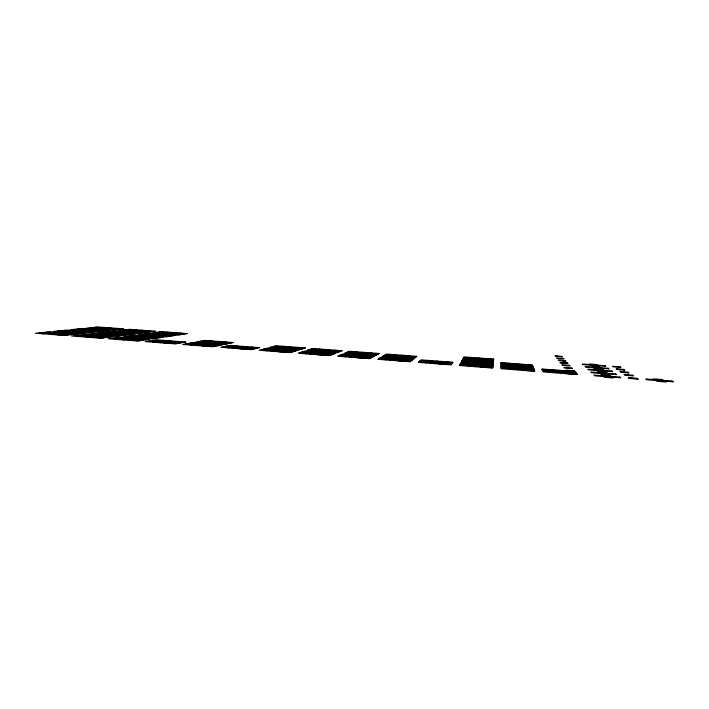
<?xml version="1.0" encoding="UTF-8"?>
<svg xmlns="http://www.w3.org/2000/svg" width="709" height="709" viewBox="0 0 709 709"><rect width="100%" height="100%" fill="white"/><g stroke="black" fill="none" stroke-linecap="round" stroke-linejoin="round"><path stroke-width="1.06" d="M484.327 367.43L484.912 364.674M485.053 364.018L485.594 361.484M485.718 360.872L486.214 358.541M513.458 368.219L534.081 369.433M475.987 366.792L476.856 364.063M477.068 363.407L477.866 360.899M478.061 360.296L478.797 357.983M512.962 364.807L532.725 365.977M471.831 366.482L472.593 364.426M473.08 363.105L473.789 361.218M474.232 360.012L474.879 358.275M467.674 366.163L468.826 363.46M469.11 362.804L470.164 360.323M470.421 359.729L471.396 357.433M555.129 371.383L575.841 372.606M442.877 364.275L444.862 361.643M472.345 365.1L492.87 366.305M434.652 363.646L436.912 361.041M473.559 361.838L493.234 362.999M474.667 358.843L493.561 359.959M430.549 363.336L432.366 361.368M426.455 363.026L428.989 360.438M401.985 361.156L405.335 358.648M406.133 358.045L409.217 355.741M431.772 362.015L452.2 363.221M393.867 360.544L397.483 358.054M398.352 357.46L401.684 355.174M389.817 360.234L392.662 358.364M394.47 357.168L397.084 355.448M385.776 359.924L389.666 357.46M390.597 356.875L394.169 354.606M361.625 358.08L366.305 355.696M367.43 355.12L371.738 352.922M391.731 358.976L412.071 360.172M353.623 357.478L358.559 355.112M359.747 354.544L364.293 352.364M396.225 356.007L415.731 357.168M349.626 357.168L353.463 355.386M355.909 354.252L359.436 352.612M345.637 356.866L350.84 354.527M352.081 353.959L356.866 351.806M321.806 355.049L327.78 352.781M329.206 352.231L334.71 350.14M352.205 355.971L372.447 357.168M313.901 354.447L320.131 352.196M321.62 351.655L327.354 349.581M358.284 353.153L377.702 354.296M309.957 354.146L313.192 353.011M317.836 351.372L320.814 350.326M306.022 353.853L312.501 351.62M314.06 351.088L320.025 349.032M282.501 352.054L289.733 349.892M291.47 349.377L298.134 347.383M282.342 350.671L278.602 351.761L291.222 352.373M291.169 348.084L287.721 349.094L299.81 349.688M274.702 351.46L282.182 349.324M283.981 348.81L290.867 346.843M270.811 351.168L274.675 350.086M280.241 348.527L283.804 347.534M266.921 350.875L274.649 348.757M276.51 348.243L283.627 346.293M243.71 349.103L252.174 347.055M244.224 347.773L239.855 348.81L252.484 349.422M236.008 348.518L244.711 346.488M232.171 348.225L236.655 347.197M228.333 347.933L237.276 345.921M205.415 346.187L215.075 344.246M217.388 343.776L226.295 341.986M206.585 344.911L201.613 345.895L214.251 346.515M218.31 342.598L213.737 343.502L225.834 344.095M197.82 345.611L207.71 343.688M210.086 343.227L219.205 341.454M196.588 344.831L199.114 344.344M208.8 342.5L211.122 342.057M190.234 345.026L200.363 343.129M202.792 342.677L212.133 340.923M167.616 343.307L178.438 341.472M169.424 342.092L163.859 343.023L176.497 343.643M160.11 342.731L171.161 340.914M152.63 342.163L163.912 340.364M130.296 340.462L142.252 338.725M145.123 338.308L156.157 336.713M158.816 336.323L169.034 334.843M171.489 334.488L180.981 333.115M129.685 339.744L132.725 339.301M144.406 337.635L147.215 337.236M158.018 335.694L160.615 335.322M170.621 333.895L173.031 333.549M122.887 339.903L135.073 338.184M137.998 337.776L149.236 336.19M151.939 335.809L162.352 334.347M164.86 333.992L174.529 332.636M115.496 339.336L127.904 337.644M130.881 337.236L142.332 335.676M145.088 335.295L155.688 333.85M158.24 333.496L168.086 332.158M93.446 337.661L106.51 336.022M109.647 335.632L121.718 334.125M124.616 333.762L135.791 332.361M138.477 332.025L148.855 330.722M86.135 337.103L99.42 335.481M102.61 335.1L114.876 333.611M117.818 333.248L129.189 331.865M131.918 331.537L142.474 330.252M78.841 336.545L92.338 334.949M95.582 334.568L108.052 333.097M111.047 332.743L122.595 331.378M125.378 331.05L136.11 329.782M57.066 334.887L71.21 333.345M74.605 332.982L87.668 331.564M90.814 331.218L102.92 329.907M105.836 329.588L117.082 328.364M49.843 334.338L64.2 332.822M67.647 332.45L80.906 331.05M84.096 330.713L96.389 329.419M99.349 329.1L110.772 327.895M42.637 333.788L57.207 332.291M60.699 331.927L74.161 330.545M77.396 330.217L89.875 328.932M92.879 328.622L104.471 327.434M558.479 360.349L561.865 360.34M562.326 360.899L565.72 360.881M604.228 370.718L600.612 370.772L599.787 370.071M628.52 372.553L624.975 372.606L623.947 371.888M95.307 327.248L120.698 329.136M127.088 329.614L152.754 331.52M159.215 331.998L185.173 333.93M92.392 327.54L117.951 329.446M124.376 329.924L150.228 331.847M156.724 332.335L182.86 334.276M89.431 327.842L115.159 329.756M121.638 330.243L147.658 332.175M154.199 332.663L180.52 334.63M107.281 329.428L113.75 329.915M139.806 331.856L146.355 332.344M172.712 334.311L179.333 334.808M478.708 358.267L493.624 359.383M80.277 328.754L106.545 330.722M113.156 331.209L139.726 333.203M146.4 333.7L173.28 335.712M463.713 357.433L493.597 359.676M600.904 367.998L593.114 367.413L597.395 368.033M624.39 369.752L616.546 369.167L620.951 369.797M77.139 329.065L103.594 331.05M110.241 331.546L136.997 333.549M143.723 334.054L170.789 336.084M463.411 358.001L493.526 360.252M73.949 329.384L100.589 331.387M107.289 331.883L134.231 333.904M141.002 334.418L168.263 336.465M463.101 358.568L493.464 360.846M92.365 331.05L99.074 331.555M126.051 333.576L132.831 334.09M160.128 336.137L166.987 336.651M493.429 361.147L481.907 360.562L482.173 359.357L478.522 358.834M401.276 355.448L408.845 356.015M477.769 361.209L493.296 362.379M501.095 362.964L508.911 363.549M516.737 364.142L532.468 365.321M64.094 330.376L91.301 332.424M98.143 332.938L125.67 335.011M132.601 335.534L160.456 337.626M202.747 340.816L231.285 342.961M274.605 346.222L303.842 348.429M311.198 348.979L340.79 351.203M348.243 351.77L378.207 354.021M385.74 354.589L416.077 356.875M462.162 360.349L493.269 362.689M501.095 363.274L532.592 365.649M295.688 348.119L303.053 348.677M340.143 351.469L325.254 350.343L328.329 350.822L325.413 351.948L337.493 352.533M60.708 330.713L88.111 332.778M95.006 333.301L122.737 335.392M129.703 335.915L157.77 338.033M200.381 341.242L229.131 343.413M272.788 346.701L302.247 348.925M309.656 349.484L339.487 351.735M346.993 352.293L377.197 354.571M384.792 355.147L415.377 357.451M461.834 360.952L493.198 363.318M501.086 363.912L532.858 366.314M57.269 331.059L84.867 333.141M91.816 333.664L119.741 335.774M126.769 336.305L155.041 338.441M197.971 341.676L226.942 343.865M270.935 347.188L300.625 349.431M308.096 349.998L338.166 352.267M345.726 352.834L376.169 355.138M383.835 355.714L414.659 358.036M461.497 361.581L493.127 363.965M501.086 364.568L533.124 366.987M76.28 332.796L83.228 333.327M111.198 335.437L118.235 335.969M146.541 338.104L153.667 338.645M375.655 355.422L363.637 354.81L365.862 353.649L362.627 353.162M414.304 358.337L402.287 357.735L403.891 356.538L400.461 356.015M493.092 364.293L481.056 363.708L481.367 362.379L477.574 361.82M533.257 367.324L521.23 366.748L520.787 365.33L516.87 364.781M566.314 370.497L574.565 371.117M574.884 371.489L541.862 368.99L543.298 371.924L577.507 374.529L574.255 370.763L566.039 370.133L568.919 373.873M397.049 358.355L404.928 358.949M436.647 361.36L452.626 362.565M476.758 364.399L492.95 365.622M501.077 366.243L509.222 366.854M517.393 367.475L533.797 368.715M542.039 369.345L575.203 371.853M46.626 332.122L74.835 334.258M81.934 334.799L110.489 336.961M117.676 337.511L146.595 339.7M153.871 340.258L183.144 342.474M190.508 343.032L220.162 345.283M227.616 345.85L257.642 348.119M265.193 348.695L295.6 350.999M303.257 351.584L334.054 353.915M341.8 354.509L372.996 356.866M380.848 357.469L412.443 359.862M420.402 360.464L452.413 362.893M460.469 363.504L492.906 365.959M501.077 366.58L533.939 369.07M542.217 369.699L575.522 372.225M287.083 350.689L294.74 351.274M333.345 354.199L317.845 353.02L321.026 353.525L317.854 354.748L330.465 355.36M42.957 332.486L71.379 334.648M78.531 335.189L107.307 337.378M114.548 337.927L143.688 340.134M151.017 340.692L180.52 342.934M187.947 343.502L217.823 345.77M225.338 346.338L255.603 348.633M263.216 349.218L293.872 351.54M301.582 352.125L332.636 354.482M340.444 355.076L371.897 357.469M379.82 358.072L411.681 360.491M419.701 361.103L451.988 363.549M460.114 364.169L492.835 366.65M501.068 367.28L534.223 369.797M542.571 370.426L576.169 372.978M39.234 332.858L67.869 335.038M75.074 335.587L104.072 337.794M111.366 338.344L140.728 340.577M148.11 341.144L177.853 343.404M185.333 343.971L215.447 346.267M223.025 346.843L253.53 349.156M261.213 349.741L292.108 352.089M299.889 352.683L331.192 355.067M339.07 355.661L370.789 358.08M378.766 358.683L410.91 361.129M418.992 361.741L451.562 364.222M459.76 364.843L492.755 367.351M501.068 367.989L534.515 370.532M542.934 371.17L576.834 373.749M58.882 334.692L66.097 335.233M95.13 337.449L102.433 338.007M131.83 340.24L139.23 340.807M370.222 358.382L357.62 357.779L360.11 356.521L356.751 355.98M410.511 361.448L397.971 360.828L399.716 359.525L396.163 358.967M451.341 364.559L438.791 363.939L439.837 362.574L436.088 361.998M492.72 367.705L480.17 367.085L480.445 365.631L476.537 365.064M534.657 370.904L522.108 370.311L521.691 368.795L517.535 368.175M577.17 374.139L564.639 373.546L563.363 371.933L559.073 371.33M602.96 376.098L611.601 376.754M628.954 378.074L637.675 378.739M550.299 369.965L554.58 370.585L556.086 372.899M563.744 362.627L567.723 363.203M560.252 362.645L564.231 363.221M628.183 374.839L629.291 375.61M603.173 372.943L604.059 373.696M565.738 365.064L566.261 365.702M567.865 367.67L568.423 368.343M558.329 370.231L560.358 373.226M550.087 369.611L551.815 372.571M524.5 364.408L525.28 367.058M525.484 367.749L526.335 370.63M516.675 363.823L517.189 366.447M517.331 367.129L517.889 369.983M512.864 364.16L513.156 366.136M513.36 367.51L513.671 369.664M508.876 363.23L509.124 365.835M509.195 366.509L509.461 369.345M501.077 365.897L501.059 368.707L534.808 371.277L533.664 368.37L501.077 365.897M501.095 362.645L501.077 365.224L533.39 367.67L532.335 364.993L501.095 362.645M492.985 365.286L492.684 368.068L459.388 365.534L460.823 362.848L492.985 365.286M493.331 362.069L493.056 364.621L461.16 362.21L462.481 359.747L493.331 362.069M493.659 359.1L493.402 361.448L462.791 359.153L464.005 356.884L493.659 359.1M452.829 362.246L451.119 364.905L418.275 362.396L421.084 359.844L452.829 362.246M413.196 359.241L410.112 361.776L377.702 359.312L381.859 356.875L413.196 359.241M416.768 356.308L413.932 358.639L382.851 356.29L386.671 354.048L416.768 356.308M374.068 356.281L369.655 358.692L337.67 356.264L343.129 353.942L374.068 356.281M379.191 353.481L375.132 355.705L344.441 353.383L349.466 351.247L379.191 353.481M335.446 353.357L329.729 355.652L298.161 353.25L304.897 351.044L335.446 353.357M342.075 350.689L336.819 352.807L306.51 350.512L312.713 348.482L342.075 350.689M297.301 350.468L290.318 352.657L259.166 350.281L267.142 348.181L297.301 350.468M305.411 347.933L298.976 349.945L269.048 347.685L276.404 345.753L305.411 347.933M259.645 347.614L251.429 349.688L220.676 347.348L229.858 345.363L259.645 347.614M222.458 344.804L213.037 346.763L182.674 344.45L193.034 342.571L222.458 344.804M233.403 342.518L224.718 344.335L195.524 342.119L205.078 340.391L233.403 342.518M185.731 342.022L175.132 343.883L145.168 341.596L156.671 339.824L185.731 342.022M149.457 339.274L137.723 341.029L108.131 338.778L120.76 337.103L149.457 339.274M163.097 337.236L152.275 338.849L123.791 336.695L135.446 335.153L163.097 337.236M175.726 335.348L165.702 336.846L138.246 334.781L149.041 333.354L175.726 335.348M187.442 333.593L178.136 334.985L151.637 333.008L161.661 331.679L187.442 333.593M113.626 336.562L100.775 338.22L71.565 335.986L85.275 334.418L113.626 336.562M128.568 334.639L116.71 336.163L88.572 334.036L101.236 332.583L128.568 334.639M142.403 332.858L131.422 334.267L104.285 332.229L116.019 330.881L142.403 332.858M155.253 331.2L145.053 332.512L118.846 330.562L129.756 329.304L155.253 331.2M78.229 333.877L64.306 335.437L35.45 333.239L50.224 331.759L78.229 333.877M94.448 332.069L81.579 333.505L53.778 331.404L67.435 330.039L94.448 332.069M109.461 330.394L97.541 331.723L70.714 329.712L83.378 328.444L109.461 330.394M123.41 328.834L112.332 330.075L86.427 328.143L98.188 326.964L123.41 328.834M561.838 356.397L555.041 355.891L562.272 356.893L561.838 356.397M563.602 358.435L556.6 357.921L557.008 358.444L564.063 358.967L563.602 358.435M565.481 360.606L558.258 360.075L558.692 360.624L565.959 361.165L565.481 360.606M596.668 364.523L589.214 363.974L591.297 365.809L598.937 366.385L596.668 364.523M567.466 362.911L560.021 362.352L560.482 362.946L567.98 363.504L567.466 362.911M604.945 365.693L582.399 364.018L583.037 364.63L605.761 366.323L604.945 365.693M620.056 366.819L612.487 366.261L613.365 366.89L620.995 367.457L620.056 366.819M599.708 367.023L592.015 366.447L594.239 368.405L602.127 368.999L599.708 367.023M569.584 365.357L561.9 364.781L562.388 365.41L570.133 365.995L569.584 365.357M608.278 368.255L585.005 366.509L585.678 367.156L609.155 368.919L608.278 368.255M623.893 369.416L616.077 368.831L617.016 369.504L624.895 370.098L623.893 369.416M602.96 369.681L595.002 369.079L597.377 371.179L605.539 371.791L602.96 369.681M571.844 367.971L563.903 367.368L564.417 368.042L572.429 368.645L571.844 367.971M611.849 370.975L587.779 369.167L588.505 369.859L612.771 371.684L611.849 370.975M627.988 372.19L619.905 371.578L620.907 372.296L629.06 372.907L627.988 372.19M606.425 372.517L598.192 371.897L600.736 374.139L609.191 374.777L606.425 372.517M615.651 373.891L590.748 372.003L591.519 372.748L616.653 374.653L615.651 373.891M632.366 375.15L624 374.52L625.072 375.283L633.509 375.93L632.366 375.15M610.139 375.557L601.613 374.91L604.343 377.321L613.099 377.986L610.139 375.557M661.789 379.483L653.122 378.828L657.287 381.353L666.194 382.036L661.789 379.483M619.737 377.011L593.929 375.043L594.754 375.841L620.8 377.826L619.737 377.011M637.063 378.331L628.387 377.667L629.53 378.491L638.286 379.155L637.063 378.331M671.999 380.981L645.757 378.987L647.069 379.829L673.55 381.841L671.999 380.981"/></g></svg>
